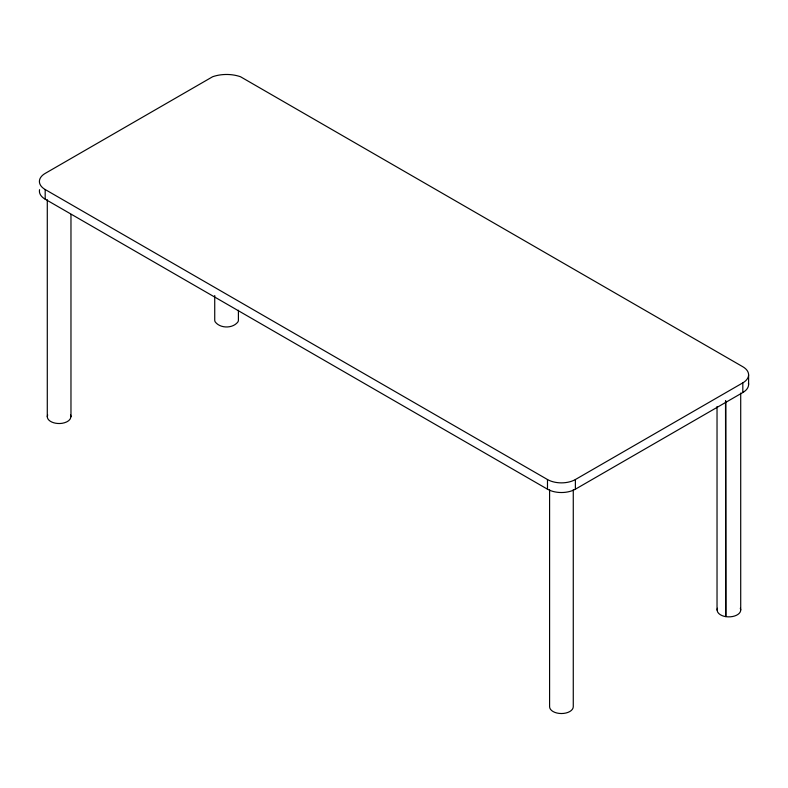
<?xml version="1.0" encoding="UTF-8"?>
<svg xmlns="http://www.w3.org/2000/svg" width="788" height="788" viewBox="0 0 788 788"><rect width="100%" height="100%" fill="white"/><g stroke="black" fill="none" stroke-linecap="round" stroke-linejoin="round"><path stroke-width="1.18" d="M70.969 214.425L70.969 416.694C70.516 420.91 65.818 422.654 62.193 423.294A11.84 6.836 0 0 1 47.694 414.931M740.306 608.257A11.84 6.836 0 0 1 725.807 616.63C721.788 616.127 715.671 613.212 717.435 608.257M45.182 189.524L547.483 479.528A19.73 11.396 0 0 0 575.388 479.528L742.818 382.86A19.73 11.396 0 0 0 742.818 366.745L240.517 76.751A26.634 15.376 0 0 0 212.612 76.751L45.182 173.409A19.73 11.396 0 0 0 45.182 189.524L45.182 199.187L547.483 489.19A19.73 11.396 0 0 0 575.388 489.19L742.818 392.522A19.73 11.396 0 0 0 748.433 382.988M70.565 414.931L70.969 416.694M725.521 400.944L725.807 616.63L725.807 400.875M748.6 374.802L748.6 384.465M742.818 382.86L742.818 392.522M740.71 393.054L740.71 610.03M717.031 406.539L717.031 610.03M575.388 479.528L575.388 489.19M573.27 489.722L573.27 706.698A11.84 6.836 0 0 1 561.43 713.534A11.84 6.836 0 0 1 549.591 706.698L549.591 489.722M547.483 479.528L547.483 489.19M238.409 310.226L238.409 320.026A11.84 6.836 0 0 1 238.006 321.799C232.972 328.695 220.157 328.695 215.134 321.799A11.84 6.836 0 0 1 214.73 320.026L214.73 295.51M47.29 199.719L47.29 416.694M45.182 199.187A19.73 11.396 0 0 1 39.567 189.652"/></g></svg>
